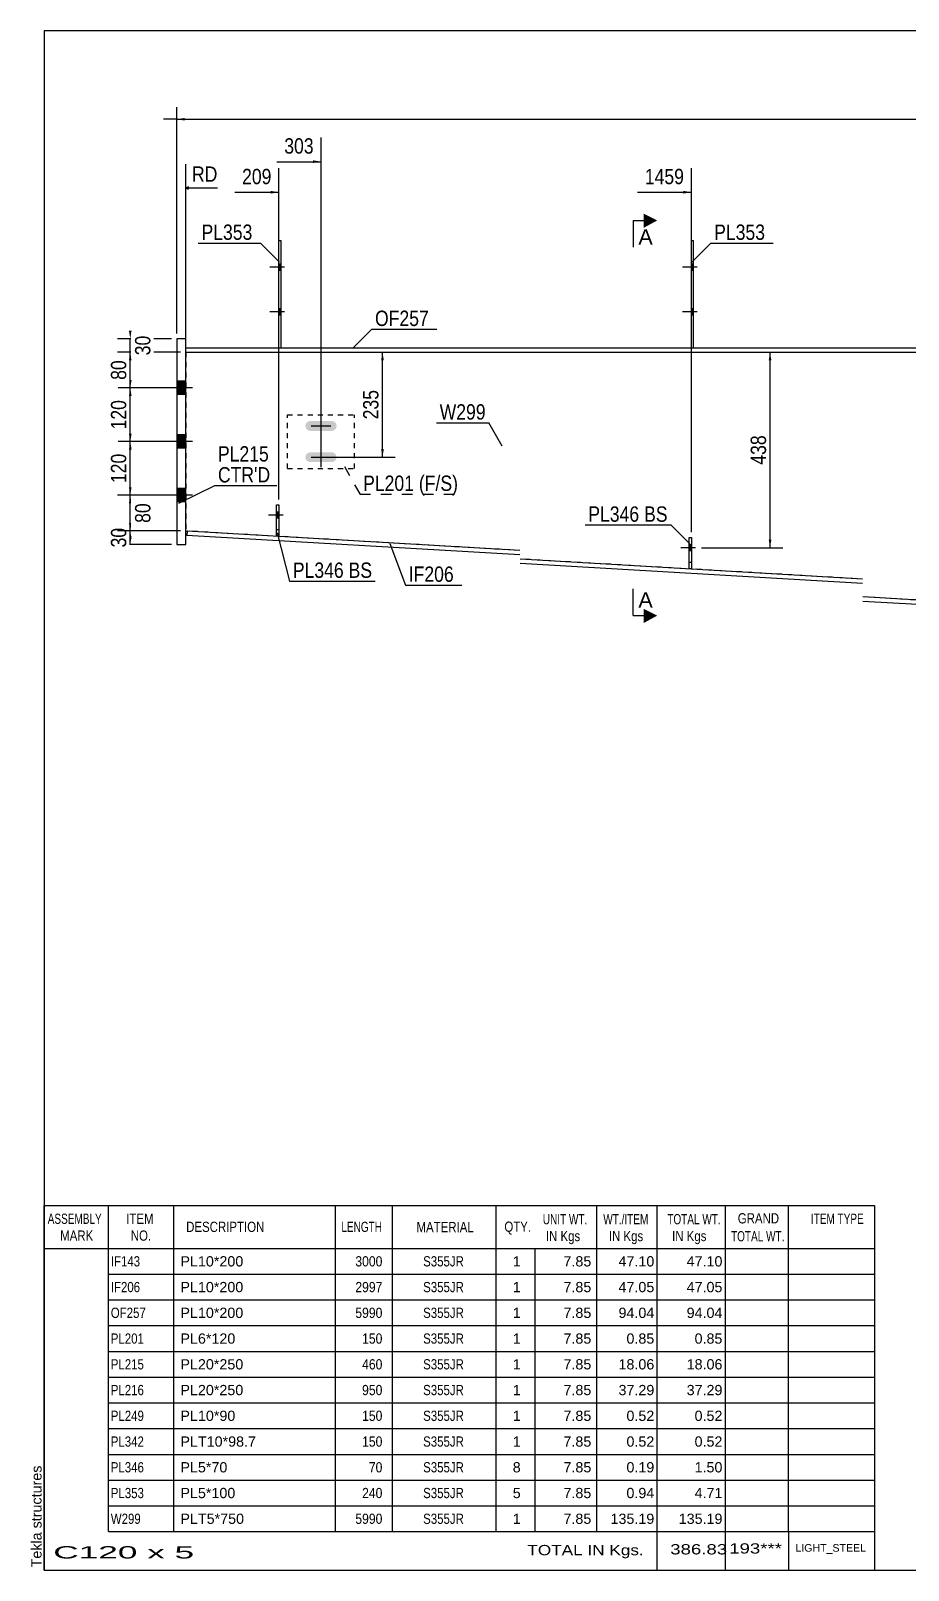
# Model space of a CAD drawing. Header units: millimetres. Extents: x -278 to 134, y -161 to 126.
# Drawn here: x -278.5 to -114.8, y -161.1 to 125.9 of the extents above; entities that cross this region are included whole.
import ezdxf

# ---------------------------------------------------------------- set-up
doc = ezdxf.new("R2010")
doc.units = ezdxf.units.MM
doc.linetypes.add('DXK_LINE_DOT1', pattern=[1.8814, 0.9407, -0.9407])
doc.linetypes.add('DXK_LINE_DOT2', pattern=[3.9198, 1.9599, -1.9599])
doc.styles.add('Arial', font='ARIAL.TTF', dxfattribs={"height": 0.2})
doc.styles.add('Arial Narrow', font='ARIALN.TTF', dxfattribs={"height": 0.2})

# ---------------------------------------------------------------- blocks, each defined once
blk = doc.blocks.new('Unknown-622306180-1210')
at = {"color": 5, "linetype": 'Continuous'}
for p, q in [((134.03, 125.9), (-275.97, 125.9)), ((-275.97, 125.9), (-275.97, -161.1)), ((134.03, -161.1), (134.03, 125.9)), ((-275.97, -161.1), (134.03, -161.1))]:
    blk.add_line(p, q, dxfattribs=at)
at = {"color": 174, "linetype": 'Continuous', "style": 'Arial'}
blk.add_text('Tekla structures', height=1.9102, rotation=90, dxfattribs=at).set_placement((-276.47, -160.6))
blk = doc.blocks.new('Bolt-622306180-1765 - 1361')
at = {"color": 3, "linetype": 'DXK_LINE_DOT2'}
for p, q in [((-154.44, 29.5), (-157.19, 29.5)), ((-155.23, 30.08), (-155.65, 30.08)), ((-155.23, 28.91), (-155.65, 28.91))]:
    blk.add_line(p, q, dxfattribs=at)
blk = doc.blocks.new('Part-622306180-1450 - 1361')
at = {"color": 2, "linetype": 'Continuous'}
for p, q in [((-249.58, 66.81), (-187.25, 66.81)), ((-187.15, 66.81), (-123.32, 66.81)), ((-123.22, 66.81), (-53.32, 66.81)), ((-53.22, 66.81), (10.32, 66.81)), ((10.42, 66.81), (57.46, 66.81)), ((-249.58, 65.98), (-187.25, 65.98)), ((-187.15, 65.98), (-123.32, 65.98)), ((-123.22, 65.98), (-53.32, 65.98)), ((-53.22, 65.98), (10.32, 65.98)), ((10.42, 65.98), (57.46, 65.98))]:
    blk.add_line(p, q, dxfattribs=at)
at = {"color": 7, "linetype": 'DXK_LINE_DOT1'}
for p, q in [((-249.58, 65.98), (-249.58, 66.81)), ((57.46, 65.98), (57.46, 66.81))]:
    blk.add_line(p, q, dxfattribs=at)
blk = doc.blocks.new('Part-622306180-4683 - 1361')
at = {"color": 2, "linetype": 'Continuous'}
for p, q in [((-232.62, 31.67), (-232.62, 37.5)), ((-232.62, 37.5), (-232.2, 37.5)), ((-232.2, 37.5), (-232.2, 31.67)), ((-232.2, 31.67), (-232.62, 31.67))]:
    blk.add_line(p, q, dxfattribs=at)
blk = doc.blocks.new('Bolt-622306180-1775 - 1361')
at = {"linetype": 'Continuous'}
for points in [[(-154.82, 81.23), (-154.82, 82.4), (-155.23, 82.4), (-155.23, 81.23)], [(-154.82, 81.23), (-154.82, 82.4), (-155.23, 82.4), (-155.23, 81.23)], [(-154.82, 72.9), (-154.82, 74.06), (-155.23, 74.06), (-155.23, 72.9)], [(-154.82, 72.9), (-154.82, 74.06), (-155.23, 74.06), (-155.23, 72.9)]]:
    blk.add_hatch(color=3, dxfattribs=at).paths.add_polyline_path(points)
at = {"color": 3, "linetype": 'Continuous'}
for p, q in [((-154.15, 81.81), (-156.9, 81.81)), ((-154.15, 81.81), (-156.9, 81.81)), ((-154.82, 82.4), (-155.23, 82.4)), ((-154.82, 82.4), (-155.23, 82.4)), ((-154.82, 81.23), (-155.23, 81.23)), ((-154.82, 81.23), (-155.23, 81.23)), ((-154.15, 73.48), (-156.9, 73.48)), ((-154.15, 73.48), (-156.9, 73.48)), ((-154.82, 74.06), (-155.23, 74.06)), ((-154.82, 74.06), (-155.23, 74.06)), ((-154.82, 72.9), (-155.23, 72.9)), ((-154.82, 72.9), (-155.23, 72.9))]:
    blk.add_line(p, q, dxfattribs=at)
blk = doc.blocks.new('Part-622306180-1503 - 1361')
at = {"color": 7, "linetype": 'DXK_LINE_DOT1'}
for p, q in [((-230.58, 44.31), (-230.58, 54.31)), ((-230.58, 54.31), (-218.08, 54.31)), ((-218.08, 44.31), (-218.08, 54.31)), ((-230.58, 44.31), (-218.08, 44.31))]:
    blk.add_line(p, q, dxfattribs=at)
blk = doc.blocks.new('Part-622306180-1632 - 1361')
at = {"color": 2, "linetype": 'Continuous'}
for p, q in [((-249.58, 68.48), (-251.25, 68.48)), ((-251.25, 68.48), (-251.25, 30.15)), ((-249.58, 30.15), (-249.58, 68.48)), ((-251.25, 30.15), (-249.58, 30.15))]:
    blk.add_line(p, q, dxfattribs=at)
blk = doc.blocks.new('Part-622306180-1525 - 1361')
at = {"color": 2, "linetype": 'Continuous'}
for p, q in [((-249.33, 32.63), (-249.38, 31.8)), ((-187.25, 28.17), (-249.38, 31.8)), ((-187.25, 29), (-249.33, 32.63)), ((-123.32, 23.68), (-187.15, 27.41)), ((-123.32, 22.84), (-187.15, 26.57)), ((-84.1, 18.06), (-123.22, 20.35)), ((-84.15, 17.23), (-123.22, 19.51)), ((-84.15, 17.23), (-84.1, 18.06))]:
    blk.add_line(p, q, dxfattribs=at)
blk = doc.blocks.new('Part-622306180-1552 - 1361')
at = {"color": 7, "linetype": 'DXK_LINE_DOT1'}
for p, q in [((-249.58, 65.98), (-187.25, 65.98)), ((-249.58, 65.98), (-249.58, 32.65)), ((-187.15, 65.98), (-123.32, 65.98)), ((-123.22, 65.98), (-53.32, 65.98)), ((-53.22, 65.98), (10.32, 65.98)), ((10.42, 65.98), (57.46, 65.98)), ((57.46, 65.98), (57.46, 3.48)), ((-187.25, 29), (-249.33, 32.63)), ((-123.32, 23.68), (-187.15, 27.41)), ((-53.32, 16.26), (-123.22, 20.35)), ((10.32, 9.56), (-53.22, 13.27)), ((57.46, 3.48), (10.42, 6.23))]:
    blk.add_line(p, q, dxfattribs=at)
at = {"color": 2, "linetype": 'Continuous'}
blk.add_line((-249.58, 32.65), (-249.33, 32.63), dxfattribs=at)
blk = doc.blocks.new('Part-622306180-1560 - 1361')
at = {"color": 7, "linetype": 'DXK_LINE_DOT1'}
for p, q in [((-155.65, 25.58), (-155.65, 31.41)), ((-155.65, 31.41), (-155.23, 31.41)), ((-155.23, 31.41), (-155.23, 25.58)), ((-155.65, 26.83), (-155.23, 26.83)), ((-155.23, 25.58), (-155.65, 25.58))]:
    blk.add_line(p, q, dxfattribs=at)
blk = doc.blocks.new('Part-622306180-1774 - 1361')
at = {"color": 2, "linetype": 'Continuous'}
for p, q in [((-155.23, 66.81), (-155.23, 86.81)), ((-155.23, 86.81), (-154.82, 86.81)), ((-154.82, 66.81), (-154.82, 86.81))]:
    blk.add_line(p, q, dxfattribs=at)
at = {"color": 7, "linetype": 'DXK_LINE_DOT1'}
blk.add_line((-155.23, 66.81), (-154.82, 66.81), dxfattribs=at)
blk = doc.blocks.new('Part-622306180-4680 - 1361')
at = {"color": 7, "linetype": 'DXK_LINE_DOT1'}
for p, q in [((-232.62, 31.67), (-232.62, 37.5)), ((-232.62, 37.5), (-232.2, 37.5)), ((-232.2, 37.5), (-232.2, 31.67)), ((-232.62, 32.92), (-232.2, 32.92)), ((-232.2, 31.67), (-232.62, 31.67))]:
    blk.add_line(p, q, dxfattribs=at)
blk = doc.blocks.new('Bolt-622306180-4686 - 1361')
at = {"linetype": 'Continuous'}
for points in [[(-231.78, 81.23), (-231.78, 82.4), (-232.2, 82.4), (-232.2, 81.23)], [(-231.78, 81.23), (-231.78, 82.4), (-232.2, 82.4), (-232.2, 81.23)], [(-231.78, 72.9), (-231.78, 74.06), (-232.2, 74.06), (-232.2, 72.9)], [(-231.78, 72.9), (-231.78, 74.06), (-232.2, 74.06), (-232.2, 72.9)]]:
    blk.add_hatch(color=3, dxfattribs=at).paths.add_polyline_path(points)
at = {"color": 3, "linetype": 'Continuous'}
for p, q in [((-231.12, 81.81), (-233.87, 81.81)), ((-231.12, 81.81), (-233.87, 81.81)), ((-231.78, 82.4), (-232.2, 82.4)), ((-231.78, 82.4), (-232.2, 82.4)), ((-231.78, 81.23), (-232.2, 81.23)), ((-231.78, 81.23), (-232.2, 81.23)), ((-231.12, 73.48), (-233.87, 73.48)), ((-231.12, 73.48), (-233.87, 73.48)), ((-231.78, 74.06), (-232.2, 74.06)), ((-231.78, 74.06), (-232.2, 74.06)), ((-231.78, 72.9), (-232.2, 72.9)), ((-231.78, 72.9), (-232.2, 72.9))]:
    blk.add_line(p, q, dxfattribs=at)
blk = doc.blocks.new('Part-622306180-1602 - 1361')
at = {"color": 2, "linetype": 'Continuous'}
for p, q in [((-155.65, 25.58), (-155.65, 31.41)), ((-155.65, 31.41), (-155.23, 31.41)), ((-155.23, 31.41), (-155.23, 25.58)), ((-155.23, 25.58), (-155.65, 25.58))]:
    blk.add_line(p, q, dxfattribs=at)
blk = doc.blocks.new('Part-622306180-4679 - 1361')
at = {"color": 2, "linetype": 'Continuous'}
for p, q in [((-232.2, 66.81), (-232.2, 86.81)), ((-232.2, 86.81), (-231.78, 86.81)), ((-231.78, 66.81), (-231.78, 86.81))]:
    blk.add_line(p, q, dxfattribs=at)
at = {"color": 7, "linetype": 'DXK_LINE_DOT1'}
blk.add_line((-232.2, 66.81), (-231.78, 66.81), dxfattribs=at)
blk = doc.blocks.new('Bolt-622306180-1603 - 1361')
at = {"linetype": 'Continuous'}
for points in [[(-251.25, 60.56), (-251.25, 58.06), (-249.58, 58.06), (-249.58, 60.56)], [(-251.25, 60.56), (-251.25, 58.06), (-249.58, 58.06), (-249.58, 60.56)], [(-251.25, 50.56), (-251.25, 48.06), (-249.58, 48.06), (-249.58, 50.56)], [(-251.25, 50.56), (-251.25, 48.06), (-249.58, 48.06), (-249.58, 50.56)], [(-251.25, 40.56), (-251.25, 38.06), (-249.58, 38.06), (-249.58, 40.56)], [(-251.25, 40.56), (-251.25, 38.06), (-249.58, 38.06), (-249.58, 40.56)]]:
    blk.add_hatch(color=3, dxfattribs=at).paths.add_polyline_path(points)
at = {"color": 3, "linetype": 'Continuous'}
for p, q in [((-249.58, 60.56), (-251.25, 60.56)), ((-249.58, 60.56), (-251.25, 60.56)), ((-248.33, 59.31), (-251.25, 59.31)), ((-248.33, 59.31), (-251.25, 59.31)), ((-249.58, 58.06), (-251.25, 58.06)), ((-249.58, 58.06), (-251.25, 58.06)), ((-249.58, 50.56), (-251.25, 50.56)), ((-249.58, 50.56), (-251.25, 50.56)), ((-248.33, 49.31), (-251.25, 49.31)), ((-248.33, 49.31), (-251.25, 49.31)), ((-249.58, 48.06), (-251.25, 48.06)), ((-249.58, 48.06), (-251.25, 48.06)), ((-249.58, 40.56), (-251.25, 40.56)), ((-249.58, 40.56), (-251.25, 40.56)), ((-248.33, 39.31), (-251.25, 39.31)), ((-248.33, 39.31), (-251.25, 39.31)), ((-249.58, 38.06), (-251.25, 38.06)), ((-249.58, 38.06), (-251.25, 38.06))]:
    blk.add_line(p, q, dxfattribs=at)
blk = doc.blocks.new('Bolt-622306180-1768 - 1361')
at = {"linetype": 'Continuous'}
blk.add_hatch(color=3, dxfattribs=at).paths.add_polyline_path([(-155.23, 28.91), (-155.23, 30.08), (-155.65, 30.08), (-155.65, 28.91)])
at = {"color": 3, "linetype": 'Continuous'}
for p, q in [((-154.44, 29.5), (-157.19, 29.5)), ((-155.23, 30.08), (-155.65, 30.08)), ((-155.23, 28.91), (-155.65, 28.91))]:
    blk.add_line(p, q, dxfattribs=at)
blk = doc.blocks.new('Bolt-622306180-1769 - 1361')
at = {"linetype": 'Continuous'}
for points in [[(-221.69, 51.58), (-221.49, 51.88), (-221.42, 52.23), (-221.49, 52.58), (-221.69, 52.88), (-221.98, 53.08), (-222.33, 53.15), (-226.33, 53.15), (-226.69, 53.08), (-226.98, 52.88), (-227.18, 52.58), (-227.25, 52.23), (-227.18, 51.88), (-226.98, 51.58), (-226.69, 51.38), (-226.33, 51.31), (-222.33, 51.31), (-221.98, 51.38)], [(-221.69, 45.75), (-221.49, 46.05), (-221.42, 46.4), (-221.49, 46.75), (-221.69, 47.04), (-221.98, 47.24), (-222.33, 47.31), (-226.33, 47.31), (-226.69, 47.24), (-226.98, 47.04), (-227.18, 46.75), (-227.25, 46.4), (-227.18, 46.05), (-226.98, 45.75), (-226.69, 45.55), (-226.33, 45.48), (-222.33, 45.48), (-221.98, 45.55)]]:
    blk.add_hatch(color=3, dxfattribs=at).paths.add_polyline_path(points)
at = {"color": 3, "linetype": 'Continuous'}
for p, q in [((-226.17, 52.23), (-222.5, 52.23)), ((-224.33, 50.4), (-224.33, 54.06)), ((-226.17, 46.4), (-222.5, 46.4)), ((-224.33, 44.56), (-224.33, 48.23))]:
    blk.add_line(p, q, dxfattribs=at)
blk = doc.blocks.new('Bolt-622306180-4687 - 1361')
at = {"color": 3, "linetype": 'DXK_LINE_DOT2'}
for p, q in [((-231.41, 35.58), (-234.16, 35.58)), ((-232.2, 36.17), (-232.62, 36.17)), ((-232.2, 35), (-232.62, 35))]:
    blk.add_line(p, q, dxfattribs=at)
blk = doc.blocks.new('Bolt-622306180-4690 - 1361')
at = {"linetype": 'Continuous'}
blk.add_hatch(color=3, dxfattribs=at).paths.add_polyline_path([(-232.2, 35), (-232.2, 36.17), (-232.62, 36.17), (-232.62, 35)])
at = {"color": 3, "linetype": 'Continuous'}
for p, q in [((-231.41, 35.58), (-234.16, 35.58)), ((-232.2, 36.17), (-232.62, 36.17)), ((-232.2, 35), (-232.62, 35))]:
    blk.add_line(p, q, dxfattribs=at)
blk = doc.blocks.new('StraightDimension-622306180-1951 - 1361')
at = {"linetype": 'Continuous'}
for points in [[(-260.17, 31.15), (-259.92, 32.65), (-259.67, 31.15)], [(-259.67, 31.65), (-259.92, 30.15), (-260.17, 31.65)]]:
    blk.add_hatch(color=7, dxfattribs=at).paths.add_polyline_path(points)
at = {"color": 7, "linetype": 'Continuous'}
for p, q in [((-250.58, 32.65), (-262.17, 32.65)), ((-259.92, 30.15), (-259.92, 32.65)), ((-252.25, 30.15), (-262.17, 30.15))]:
    blk.add_line(p, q, dxfattribs=at)
at = {"color": 0}
blk.add_wipeout([(-260.07, 33.82), (-264.27, 33.82), (-264.27, 28.97), (-260.07, 28.97)], dxfattribs=at)
at = {"color": 3, "style": 'Arial Narrow'}
blk.add_text('30', height=2.863, rotation=90.0002, dxfattribs=at).set_placement((-260.67, 29.57))
blk = doc.blocks.new('StraightDimension-622306180-2023 - 1361')
at = {"linetype": 'Continuous'}
for points in [[(-260.17, 57.81), (-259.92, 59.31), (-259.67, 57.81)], [(-259.67, 50.81), (-259.92, 49.31), (-260.17, 50.81)]]:
    blk.add_hatch(color=7, dxfattribs=at).paths.add_polyline_path(points)
at = {"color": 7, "linetype": 'Continuous'}
for p, q in [((-250.58, 59.31), (-262.17, 59.31)), ((-259.92, 49.31), (-259.92, 59.31)), ((-250.58, 49.31), (-262.17, 49.31))]:
    blk.add_line(p, q, dxfattribs=at)
at = {"color": 0}
blk.add_wipeout([(-260.08, 57.65), (-264.28, 57.65), (-264.28, 50.97), (-260.08, 50.97)], dxfattribs=at)
at = {"color": 3, "style": 'Arial Narrow'}
blk.add_text('120', height=2.863, rotation=90.0002, dxfattribs=at).set_placement((-260.67, 51.57))
blk = doc.blocks.new('StraightDimension-622306180-1962 - 1361')
at = {"linetype": 'Continuous'}
for points in [[(-260.17, 47.81), (-259.92, 49.31), (-259.67, 47.81)], [(-259.67, 40.81), (-259.92, 39.31), (-260.17, 40.81)]]:
    blk.add_hatch(color=7, dxfattribs=at).paths.add_polyline_path(points)
at = {"color": 7, "linetype": 'Continuous'}
for p, q in [((-250.58, 49.31), (-262.17, 49.31)), ((-259.92, 39.31), (-259.92, 49.31)), ((-250.58, 39.31), (-262.17, 39.31))]:
    blk.add_line(p, q, dxfattribs=at)
at = {"color": 0}
blk.add_wipeout([(-260.08, 47.65), (-264.28, 47.65), (-264.28, 40.97), (-260.08, 40.97)], dxfattribs=at)
at = {"color": 3, "style": 'Arial Narrow'}
blk.add_text('120', height=2.863, rotation=90.0002, dxfattribs=at).set_placement((-260.67, 41.57))
blk = doc.blocks.new('StraightDimension-622306180-1979 - 1361')
at = {"linetype": 'Continuous'}
for points in [[(-260.17, 64.48), (-259.92, 65.98), (-259.67, 64.48)], [(-259.67, 60.81), (-259.92, 59.31), (-260.17, 60.81)]]:
    blk.add_hatch(color=7, dxfattribs=at).paths.add_polyline_path(points)
at = {"color": 7, "linetype": 'Continuous'}
for p, q in [((-250.58, 65.98), (-262.17, 65.98)), ((-259.92, 59.31), (-259.92, 65.98)), ((-250.58, 59.31), (-262.17, 59.31))]:
    blk.add_line(p, q, dxfattribs=at)
at = {"color": 0}
blk.add_wipeout([(-260.07, 65.07), (-264.27, 65.07), (-264.27, 60.22), (-260.07, 60.22)], dxfattribs=at)
at = {"color": 3, "style": 'Arial Narrow'}
blk.add_text('80', height=2.863, rotation=90.0002, dxfattribs=at).set_placement((-260.67, 60.82))
blk = doc.blocks.new('StraightDimension-622306180-1996 - 1361')
at = {"linetype": 'Continuous'}
for points in [[(-259.67, 69.98), (-259.92, 68.48), (-260.17, 69.98)], [(-260.17, 64.48), (-259.92, 65.98), (-259.67, 64.48)]]:
    blk.add_hatch(color=7, dxfattribs=at).paths.add_polyline_path(points)
at = {"color": 7, "linetype": 'Continuous'}
for p, q in [((-252.25, 68.48), (-262.32, 68.48)), ((-259.92, 65.98), (-259.92, 68.48)), ((-250.58, 65.98), (-262.32, 65.98))]:
    blk.add_line(p, q, dxfattribs=at)
at = {"color": 0}
blk.add_wipeout([(-255.57, 69.66), (-259.77, 69.66), (-259.77, 64.8), (-255.57, 64.8)], dxfattribs=at)
at = {"color": 3, "style": 'Arial Narrow'}
blk.add_text('30', height=2.863, rotation=90.0002, dxfattribs=at).set_placement((-256.17, 65.4))
blk = doc.blocks.new('StraightDimension-622306180-2006 - 1361')
at = {"linetype": 'Continuous'}
for points in [[(-260.17, 37.81), (-259.92, 39.31), (-259.67, 37.81)], [(-259.67, 34.15), (-259.92, 32.65), (-260.17, 34.15)]]:
    blk.add_hatch(color=7, dxfattribs=at).paths.add_polyline_path(points)
at = {"color": 7, "linetype": 'Continuous'}
for p, q in [((-250.58, 39.31), (-262.32, 39.31)), ((-259.92, 32.65), (-259.92, 39.31)), ((-250.58, 32.65), (-262.32, 32.65))]:
    blk.add_line(p, q, dxfattribs=at)
at = {"color": 0}
blk.add_wipeout([(-255.57, 38.41), (-259.77, 38.41), (-259.77, 33.55), (-255.57, 33.55)], dxfattribs=at)
at = {"color": 3, "style": 'Arial Narrow'}
blk.add_text('80', height=2.863, rotation=90.0002, dxfattribs=at).set_placement((-256.17, 34.15))
blk = doc.blocks.new('StraightDimension-622306180-2041 - 1361')
at = {"linetype": 'Continuous'}
for points in [[(-249.75, 109.16), (-251.25, 109.41), (-249.75, 109.66)], [(57.62, 109.66), (59.12, 109.41), (57.62, 109.16)]]:
    blk.add_hatch(color=7, dxfattribs=at).paths.add_polyline_path(points)
at = {"color": 7, "linetype": 'Continuous'}
for p, q in [((-251.25, 109.41), (-253.75, 109.41)), ((-251.25, 69.48), (-251.25, 111.66)), ((-251.25, 109.41), (59.12, 109.41)), ((59.12, 75.31), (59.12, 111.66)), ((59.12, 109.41), (61.62, 109.41))]:
    blk.add_line(p, q, dxfattribs=at)
at = {"color": 0}
blk.add_wipeout([(-91.81, 109.56), (-91.81, 113.76), (-100.32, 113.76), (-100.32, 109.56)], dxfattribs=at)
at = {"color": 3, "style": 'Arial Narrow'}
blk.add_text('6030', height=2.863, dxfattribs=at).set_placement((-99.72, 110.16))
blk = doc.blocks.new('StraightDimension-622306180-2115 - 1361')
at = {"linetype": 'Continuous'}
for points in [[(-140.81, 64.48), (-140.56, 65.98), (-140.31, 64.48)], [(-140.31, 31), (-140.56, 29.5), (-140.81, 31)]]:
    blk.add_hatch(color=7, dxfattribs=at).paths.add_polyline_path(points)
at = {"color": 7, "linetype": 'Continuous'}
for p, q in [((-153.34, 65.98), (-138.16, 65.98)), ((-140.56, 29.5), (-140.56, 65.98)), ((-153.34, 29.5), (-138.16, 29.5))]:
    blk.add_line(p, q, dxfattribs=at)
at = {"color": 0}
blk.add_wipeout([(-140.71, 51.08), (-144.91, 51.08), (-144.91, 44.4), (-140.71, 44.4)], dxfattribs=at)
at = {"color": 3, "style": 'Arial Narrow'}
blk.add_text('438', height=2.863, rotation=90.0002, dxfattribs=at).set_placement((-141.31, 45))
blk = doc.blocks.new('StraightDimension-622306180-5268 - 1361')
at = {"linetype": 'Continuous'}
blk.add_hatch(color=7, dxfattribs=at).paths.add_polyline_path([(-156.73, 96.05), (-155.23, 95.8), (-156.73, 95.55)])
at = {"color": 7, "linetype": 'Continuous'}
for p, q in [((-155.23, 32.41), (-155.23, 100.3)), ((-165.3, 95.8), (-155.23, 95.8))]:
    blk.add_line(p, q, dxfattribs=at)
at = {"color": 0}
blk.add_wipeout([(-156.01, 96.7), (-156.01, 100.9), (-164.52, 100.9), (-164.52, 96.7)], dxfattribs=at)
at = {"color": 3, "style": 'Arial Narrow'}
blk.add_text('1459', height=2.863, dxfattribs=at).set_placement((-163.92, 97.3))
blk = doc.blocks.new('StraightDimension-622306180-5269 - 1361')
at = {"linetype": 'Continuous'}
blk.add_hatch(color=7, dxfattribs=at).paths.add_polyline_path([(-225.83, 101.75), (-224.33, 101.5), (-225.83, 101.25)])
at = {"color": 7, "linetype": 'Continuous'}
for p, q in [((-224.33, 47.4), (-224.33, 106)), ((-232.57, 101.5), (-224.33, 101.5))]:
    blk.add_line(p, q, dxfattribs=at)
at = {"color": 0}
blk.add_wipeout([(-225.11, 102.4), (-225.11, 106.6), (-231.79, 106.6), (-231.79, 102.4)], dxfattribs=at)
at = {"color": 3, "style": 'Arial Narrow'}
blk.add_text('303', height=2.863, dxfattribs=at).set_placement((-231.19, 103))
blk = doc.blocks.new('StraightDimension-622306180-5270 - 1361')
at = {"linetype": 'Continuous'}
blk.add_hatch(color=7, dxfattribs=at).paths.add_polyline_path([(-233.7, 96.05), (-232.2, 95.8), (-233.7, 95.55)])
at = {"color": 7, "linetype": 'Continuous'}
for p, q in [((-232.2, 38.5), (-232.2, 100.3)), ((-240.43, 95.8), (-232.2, 95.8))]:
    blk.add_line(p, q, dxfattribs=at)
at = {"color": 0, "linetype": 'Continuous'}
blk.add_wipeout([(-243.05, 97.15), (-243.05, 101.35), (-249, 101.35), (-249, 97.15)], dxfattribs=at)
at = {"color": 7, "linetype": 'Continuous'}
for p, q in [((-249.58, 67.81), (-249.58, 101.05)), ((-249.08, 96.8), (-249.58, 96.55)), ((-249.08, 96.3), (-249.58, 96.55)), ((-243.65, 96.55), (-249.58, 96.55))]:
    blk.add_line(p, q, dxfattribs=at)
at = {"color": 3, "linetype": 'Continuous', "style": 'Arial Narrow'}
blk.add_text('RD', height=2.863, dxfattribs=at).set_placement((-248.4, 97.75))
at = {"color": 0}
blk.add_wipeout([(-232.97, 96.7), (-232.97, 100.9), (-239.66, 100.9), (-239.66, 96.7)], dxfattribs=at)
at = {"color": 3, "style": 'Arial Narrow'}
blk.add_text('209', height=2.863, dxfattribs=at).set_placement((-239.06, 97.3))
blk = doc.blocks.new('StraightDimension-622306180-5335 - 1361')
at = {"linetype": 'Continuous'}
for points in [[(-213.12, 64.48), (-212.87, 65.98), (-212.62, 64.48)], [(-212.62, 47.9), (-212.87, 46.4), (-213.12, 47.9)]]:
    blk.add_hatch(color=7, dxfattribs=at).paths.add_polyline_path(points)
at = {"color": 7, "linetype": 'Continuous'}
for p, q in [((-217.42, 65.98), (-210.47, 65.98)), ((-212.87, 46.4), (-212.87, 65.98)), ((-223.33, 46.4), (-210.47, 46.4))]:
    blk.add_line(p, q, dxfattribs=at)
at = {"color": 0}
blk.add_wipeout([(-213.02, 59.53), (-217.22, 59.53), (-217.22, 52.85), (-213.02, 52.85)], dxfattribs=at)
at = {"color": 3, "style": 'Arial Narrow'}
blk.add_text('235', height=2.863, rotation=90.0002, dxfattribs=at).set_placement((-213.62, 53.45))
blk = doc.blocks.new('CBS_BOM-622306180-5379')
at = {"color": 7, "linetype": 'Continuous'}
for p, q in [((-276, -101.13), (-276, -93.13)), ((-276, -93.13), (-121.08, -93.13)), ((-264, -101.13), (-264, -93.13)), ((-251.81, -101.13), (-251.81, -93.13)), ((-221.65, -101.13), (-221.65, -93.13)), ((-210.97, -101.13), (-210.97, -93.13)), ((-191.65, -101.13), (-191.65, -93.13)), ((-172.85, -101.13), (-172.85, -93.13)), ((-161.64, -101.13), (-161.64, -93.13)), ((-148.85, -101.13), (-148.85, -93.13)), ((-137.1, -101.13), (-137.1, -93.13)), ((-121.08, -93.14), (-121.08, -101.12)), ((-276, -101.13), (-121.08, -101.13)), ((-276, -105.93), (-276, -101.13)), ((-264, -105.93), (-264, -101.13)), ((-251.81, -105.93), (-251.81, -101.13)), ((-221.65, -105.93), (-221.65, -101.13)), ((-210.97, -105.93), (-210.97, -101.13)), ((-191.65, -105.93), (-191.65, -101.13)), ((-184.39, -105.93), (-184.39, -101.13)), ((-172.85, -105.93), (-172.85, -101.13)), ((-161.64, -105.93), (-161.64, -101.13)), ((-148.85, -105.93), (-148.85, -101.13)), ((-137.09, -105.93), (-137.09, -101.13)), ((-121.08, -101.13), (-121.08, -105.93)), ((-276, -110.73), (-276, -105.93)), ((-264, -105.93), (-121.08, -105.93)), ((-264, -110.73), (-264, -105.93)), ((-251.81, -110.73), (-251.81, -105.93)), ((-221.65, -110.73), (-221.65, -105.93)), ((-210.97, -110.73), (-210.97, -105.93)), ((-191.65, -110.73), (-191.65, -105.93)), ((-184.39, -110.73), (-184.39, -105.93)), ((-172.85, -110.73), (-172.85, -105.93)), ((-161.64, -110.73), (-161.64, -105.93)), ((-148.85, -110.73), (-148.85, -105.93)), ((-137.09, -110.73), (-137.09, -105.93)), ((-121.08, -105.93), (-121.08, -110.73)), ((-276, -115.53), (-276, -110.73)), ((-264, -110.73), (-121.08, -110.73)), ((-264, -115.53), (-264, -110.73)), ((-251.81, -115.53), (-251.81, -110.73)), ((-221.65, -115.53), (-221.65, -110.73)), ((-210.97, -115.53), (-210.97, -110.73)), ((-191.65, -115.53), (-191.65, -110.73)), ((-184.39, -115.53), (-184.39, -110.73)), ((-172.85, -115.53), (-172.85, -110.73)), ((-161.64, -115.53), (-161.64, -110.73)), ((-148.85, -115.53), (-148.85, -110.73)), ((-137.09, -115.53), (-137.09, -110.73)), ((-121.08, -110.73), (-121.08, -115.53)), ((-276, -120.33), (-276, -115.53)), ((-264, -115.53), (-121.08, -115.53)), ((-264, -120.33), (-264, -115.53)), ((-251.81, -120.33), (-251.81, -115.53)), ((-221.65, -120.33), (-221.65, -115.53)), ((-210.97, -120.33), (-210.97, -115.53)), ((-191.65, -120.33), (-191.65, -115.53)), ((-184.39, -120.33), (-184.39, -115.53)), ((-172.85, -120.33), (-172.85, -115.53)), ((-161.64, -120.33), (-161.64, -115.53)), ((-148.85, -120.33), (-148.85, -115.53)), ((-137.09, -120.33), (-137.09, -115.53)), ((-121.08, -115.53), (-121.08, -120.33)), ((-276, -125.13), (-276, -120.33)), ((-264, -120.33), (-121.08, -120.33)), ((-264, -125.13), (-264, -120.33)), ((-251.81, -125.13), (-251.81, -120.33)), ((-221.65, -125.13), (-221.65, -120.33)), ((-210.97, -125.13), (-210.97, -120.33)), ((-191.65, -125.13), (-191.65, -120.33)), ((-184.39, -125.13), (-184.39, -120.33)), ((-172.85, -125.13), (-172.85, -120.33)), ((-161.64, -125.13), (-161.64, -120.33)), ((-148.85, -125.13), (-148.85, -120.33)), ((-137.09, -125.13), (-137.09, -120.33)), ((-121.08, -120.33), (-121.08, -125.13)), ((-276, -129.93), (-276, -125.13)), ((-264, -125.13), (-121.08, -125.13)), ((-264, -129.93), (-264, -125.13)), ((-251.81, -129.93), (-251.81, -125.13)), ((-221.65, -129.93), (-221.65, -125.13)), ((-210.97, -129.93), (-210.97, -125.13)), ((-191.65, -129.93), (-191.65, -125.13)), ((-184.39, -129.93), (-184.39, -125.13)), ((-172.85, -129.93), (-172.85, -125.13)), ((-161.64, -129.93), (-161.64, -125.13)), ((-148.85, -129.93), (-148.85, -125.13)), ((-137.09, -129.93), (-137.09, -125.13)), ((-121.08, -125.13), (-121.08, -129.93)), ((-276, -134.73), (-276, -129.93)), ((-264, -129.93), (-121.08, -129.93)), ((-264, -134.73), (-264, -129.93)), ((-251.81, -134.73), (-251.81, -129.93)), ((-221.65, -134.73), (-221.65, -129.93)), ((-210.97, -134.73), (-210.97, -129.93)), ((-191.65, -134.73), (-191.65, -129.93)), ((-184.39, -134.73), (-184.39, -129.93)), ((-172.85, -134.73), (-172.85, -129.93)), ((-161.64, -134.73), (-161.64, -129.93)), ((-148.85, -134.73), (-148.85, -129.93)), ((-137.09, -134.73), (-137.09, -129.93)), ((-121.08, -129.93), (-121.08, -134.73)), ((-276, -139.53), (-276, -134.73)), ((-264, -134.73), (-121.08, -134.73)), ((-264, -139.53), (-264, -134.73)), ((-251.81, -139.53), (-251.81, -134.73)), ((-221.65, -139.53), (-221.65, -134.73)), ((-210.97, -139.53), (-210.97, -134.73)), ((-191.65, -139.53), (-191.65, -134.73)), ((-184.39, -139.53), (-184.39, -134.73)), ((-172.85, -139.53), (-172.85, -134.73)), ((-161.64, -139.53), (-161.64, -134.73)), ((-148.85, -139.53), (-148.85, -134.73)), ((-137.09, -139.53), (-137.09, -134.73)), ((-121.08, -134.73), (-121.08, -139.53)), ((-276, -144.33), (-276, -139.53)), ((-264, -139.53), (-121.08, -139.53)), ((-264, -144.33), (-264, -139.53)), ((-251.81, -144.33), (-251.81, -139.53)), ((-221.65, -144.33), (-221.65, -139.53)), ((-210.97, -144.33), (-210.97, -139.53)), ((-191.65, -144.33), (-191.65, -139.53)), ((-184.39, -144.33), (-184.39, -139.53)), ((-172.85, -144.33), (-172.85, -139.53)), ((-161.64, -144.33), (-161.64, -139.53)), ((-148.85, -144.33), (-148.85, -139.53)), ((-137.09, -144.33), (-137.09, -139.53)), ((-121.08, -139.53), (-121.08, -144.33)), ((-276, -149.13), (-276, -144.33)), ((-264, -144.33), (-121.08, -144.33)), ((-264, -149.13), (-264, -144.33)), ((-251.81, -149.13), (-251.81, -144.33)), ((-221.65, -149.13), (-221.65, -144.33)), ((-210.97, -149.13), (-210.97, -144.33)), ((-191.65, -149.13), (-191.65, -144.33)), ((-184.39, -149.13), (-184.39, -144.33)), ((-172.85, -149.13), (-172.85, -144.33)), ((-161.64, -149.13), (-161.64, -144.33)), ((-148.85, -149.13), (-148.85, -144.33)), ((-137.09, -149.13), (-137.09, -144.33)), ((-121.08, -144.33), (-121.08, -149.13)), ((-276, -153.93), (-276, -149.13)), ((-264, -149.13), (-121.08, -149.13)), ((-264, -153.93), (-264, -149.13)), ((-251.81, -153.93), (-251.81, -149.13)), ((-221.65, -153.93), (-221.65, -149.13)), ((-210.97, -153.93), (-210.97, -149.13)), ((-191.65, -153.93), (-191.65, -149.13)), ((-184.39, -153.93), (-184.39, -149.13)), ((-172.85, -153.93), (-172.85, -149.13)), ((-161.64, -153.93), (-161.64, -149.13)), ((-148.85, -153.93), (-148.85, -149.13)), ((-137.09, -153.93), (-137.09, -149.13)), ((-121.08, -149.13), (-121.08, -153.93)), ((-276, -161.13), (-276, -153.95)), ((-264, -153.93), (-121.08, -153.93)), ((-161.64, -161.13), (-161.64, -153.95)), ((-148.85, -161.13), (-148.85, -153.95)), ((-137.05, -161.13), (-137.05, -153.95)), ((-121.08, -153.93), (-121.08, -161.13)), ((-276, -161.13), (-121.08, -161.13))]:
    blk.add_line(p, q, dxfattribs=at)
at = {"color": 3, "linetype": 'Continuous', "style": 'Arial'}
for s, height, width, p in [('ASSEMBLY', 1.91, 0.7, (-275.32, -96.55)), ('ITEM', 1.91, 0.8, (-260.67, -96.55)), ('UNIT WT.', 1.91, 0.7, (-182.96, -96.63)), ('WT./ITEM', 1.91, 0.7, (-171.67, -96.63)), ('TOTAL WT.', 1.91, 0.7, (-159.73, -96.63)), ('GRAND', 1.91, 0.8, (-146.58, -96.47)), ('ITEM TYPE', 1.91, 0.7, (-132.94, -96.55)), ('DESCRIPTION', 1.9102, 0.8, (-249.49, -98.06)), ('LENGTH', 1.91, 0.7, (-220.54, -98.06)), ('MATERIAL', 1.91, 0.8, (-206.52, -98.11)), ('QTY.', 1.91, 0.8, (-190.13, -98.03)), ('MARK', 1.91, 0.8, (-273, -99.69)), ('NO.', 1.91, 0.8, (-259.82, -99.69)), ('IN Kgs', 1.91, 0.8, (-182.38, -99.77)), ('IN Kgs', 1.91, 0.8, (-170.63, -99.77)), ('IN Kgs', 1.91, 0.8, (-158.84, -99.77)), ('TOTAL WT.', 1.91, 0.7, (-147.84, -99.81))]:
    blk.add_text(s, height=height, dxfattribs=dict(at, width=width)).set_placement(p)
at = {"color": 7, "linetype": 'Continuous', "style": 'Arial'}
for s, width, p in [('IF143', 0.8, (-263.55, -104.49)), ('3000', 0.85, (-217.93, -104.49)), ('S355JR', 0.8, (-205.28, -104.49)), ('IF206', 0.8, (-263.55, -109.29)), ('2997', 0.85, (-217.93, -109.29)), ('S355JR', 0.8, (-205.28, -109.29)), ('OF257', 0.8, (-263.55, -114.09)), ('5990', 0.85, (-217.93, -114.09)), ('S355JR', 0.8, (-205.28, -114.09)), ('PL201', 0.8, (-263.55, -118.89)), ('150', 0.85, (-216.67, -118.89)), ('S355JR', 0.8, (-205.28, -118.89)), ('PL215', 0.8, (-263.55, -123.69)), ('460', 0.85, (-216.67, -123.69)), ('S355JR', 0.8, (-205.28, -123.69)), ('PL216', 0.8, (-263.55, -128.49)), ('950', 0.85, (-216.67, -128.49)), ('S355JR', 0.8, (-205.28, -128.49)), ('PL249', 0.8, (-263.55, -133.29)), ('150', 0.85, (-216.67, -133.29)), ('S355JR', 0.8, (-205.28, -133.29)), ('PL342', 0.8, (-263.55, -138.09)), ('150', 0.85, (-216.67, -138.09)), ('S355JR', 0.8, (-205.28, -138.09)), ('PL346', 0.8, (-263.55, -142.89)), ('70', 0.85, (-215.41, -142.89)), ('S355JR', 0.8, (-205.28, -142.89)), ('PL353', 0.8, (-263.55, -147.69)), ('240', 0.85, (-216.67, -147.69)), ('S355JR', 0.8, (-205.28, -147.69)), ('W299', 0.8, (-263.55, -152.49)), ('5990', 0.85, (-217.93, -152.49)), ('S355JR', 0.8, (-205.28, -152.49))]:
    blk.add_text(s, height=1.91, dxfattribs=dict(at, width=width)).set_placement(p)
for s, p in [('PL10*200', (-250.56, -104.49)), ('1', (-188.56, -104.49)), ('7.85', (-179.1, -104.49)), ('47.10', (-168.83, -104.49)), ('47.10', (-156.12, -104.49)), ('PL10*200', (-250.56, -109.29)), ('1', (-188.56, -109.29)), ('7.85', (-179.1, -109.29)), ('47.05', (-168.83, -109.29)), ('47.05', (-156.12, -109.29)), ('PL10*200', (-250.56, -114.09)), ('1', (-188.56, -114.09)), ('7.85', (-179.1, -114.09)), ('94.04', (-168.83, -114.09)), ('94.04', (-156.12, -114.09)), ('PL6*120', (-250.56, -118.89)), ('1', (-188.56, -118.89)), ('7.85', (-179.1, -118.89)), ('0.85', (-167.35, -118.89)), ('0.85', (-154.64, -118.89)), ('PL20*250', (-250.56, -123.69)), ('1', (-188.56, -123.69)), ('7.85', (-179.1, -123.69)), ('18.06', (-168.83, -123.69)), ('18.06', (-156.12, -123.69)), ('PL20*250', (-250.56, -128.49)), ('1', (-188.56, -128.49)), ('7.85', (-179.1, -128.49)), ('37.29', (-168.83, -128.49)), ('37.29', (-156.12, -128.49)), ('PL10*90', (-250.56, -133.29)), ('1', (-188.56, -133.29)), ('7.85', (-179.1, -133.29)), ('0.52', (-167.35, -133.29)), ('0.52', (-154.64, -133.29)), ('PLT10*98.7', (-250.56, -138.09)), ('1', (-188.56, -138.09)), ('7.85', (-179.1, -138.09)), ('0.52', (-167.35, -138.09)), ('0.52', (-154.64, -138.09)), ('PL5*70', (-250.56, -142.89)), ('8', (-188.56, -142.89)), ('7.85', (-179.1, -142.89)), ('0.19', (-167.35, -142.89)), ('1.50', (-154.64, -142.89)), ('PL5*100', (-250.56, -147.69)), ('5', (-188.56, -147.69)), ('7.85', (-179.1, -147.69)), ('0.94', (-167.35, -147.69)), ('4.71', (-154.64, -147.69)), ('PLT5*750', (-250.56, -152.49)), ('1', (-188.56, -152.49)), ('7.85', (-179.1, -152.49)), ('135.19', (-170.32, -152.49)), ('135.19', (-157.6, -152.49))]:
    blk.add_text(s, height=1.91, dxfattribs=at).set_placement(p)
at = {"color": 6, "linetype": 'Continuous', "style": 'Arial'}
for s, height, width, p in [('C120 x 5', 2.292, 2.05, (-274.28, -158.94)), ('TOTAL IN Kgs.', 1.9102, 1.2, (-185.84, -158.33)), ('386.83', 1.91, 1.3, (-159.18, -158.18)), ('193***', 1.91, 1.3, (-148.18, -158.02))]:
    blk.add_text(s, height=height, dxfattribs=dict(at, width=width)).set_placement(p)
blk.add_text('LIGHT_STEEL', height=1.4135, dxfattribs=at).set_placement((-135.83, -157.67))
blk = doc.blocks.new('Mark-622306180-1446 - 1361')
at = {"color": 0}
blk.add_wipeout([(-204.21, 70.86), (-204.21, 73.86), (-214.26, 73.86), (-214.26, 70.86)], dxfattribs=at)
blk.add_wipeout([(-204.21, 70.86), (-204.21, 73.86), (-214.26, 73.86), (-214.26, 70.86)], dxfattribs=at)
at = {"color": 7, "linetype": 'Continuous'}
for p, q in [((-218.4, 66.73), (-214.86, 70.26)), ((-214.86, 70.26), (-202.71, 70.26))]:
    blk.add_line(p, q, dxfattribs=at)
at = {"color": 3, "style": 'Arial Narrow'}
blk.add_text('OF257', height=2.863, dxfattribs=at).set_placement((-214.26, 70.86))
blk = doc.blocks.new('Mark-622306180-1499 - 1361')
at = {"color": 0}
blk.add_wipeout([(-206.98, 40.11), (-206.98, 43.11), (-216.48, 43.11), (-216.48, 40.11)], dxfattribs=at)
blk.add_wipeout([(-206.98, 40.11), (-206.98, 43.11), (-216.48, 43.11), (-216.48, 40.11)], dxfattribs=at)
at = {"color": 7, "linetype": 'DXK_LINE_DOT2'}
blk.add_line((-219.98, 44.67), (-217.08, 39.51), dxfattribs=at)
at = {"color": 0}
blk.add_wipeout([(-198.78, 40.11), (-198.78, 43.11), (-206.08, 43.11), (-206.08, 40.11)], dxfattribs=at)
blk.add_wipeout([(-198.78, 40.11), (-198.78, 43.11), (-206.08, 43.11), (-206.08, 40.11)], dxfattribs=at)
at = {"color": 7, "linetype": 'DXK_LINE_DOT2'}
blk.add_line((-217.08, 39.51), (-198.18, 39.51), dxfattribs=at)
at = {"color": 3, "style": 'Arial Narrow'}
for s, p in [('(F/', (-206.08, 40.11)), ('S)', (-202.06, 40.11)), ('PL201', (-216.48, 40.11))]:
    blk.add_text(s, height=2.863, dxfattribs=at).set_placement(p)
blk = doc.blocks.new('MarkSet-622306180-2357 - 1361')
at = {"color": 0}
blk.add_wipeout([(-164.96, 34.36), (-164.96, 37.36), (-174.47, 37.36), (-174.47, 34.36)], dxfattribs=at)
blk.add_wipeout([(-164.96, 34.36), (-164.96, 37.36), (-174.47, 37.36), (-174.47, 34.36)], dxfattribs=at)
blk.add_wipeout([(-159.68, 34.36), (-159.68, 37.36), (-164.06, 37.36), (-164.06, 34.36)], dxfattribs=at)
blk.add_wipeout([(-159.68, 34.36), (-159.68, 37.36), (-164.06, 37.36), (-164.06, 34.36)], dxfattribs=at)
at = {"color": 7, "linetype": 'Continuous'}
for p in [(-175.07, 33.76), (-155.54, 30.22)]:
    blk.add_line(p, (-159.08, 33.76), dxfattribs=at)
at = {"color": 3, "style": 'Arial Narrow'}
for s, p in [('PL346', (-174.47, 34.36)), ('BS', (-164.06, 34.36))]:
    blk.add_text(s, height=2.863, dxfattribs=at).set_placement(p)
blk = doc.blocks.new('Mark-622306180-1521 - 1361')
at = {"color": 0}
blk.add_wipeout([(-199.57, 23.16), (-199.57, 26.16), (-207.97, 26.16), (-207.97, 23.16)], dxfattribs=at)
blk.add_wipeout([(-199.57, 23.16), (-199.57, 26.16), (-207.97, 26.16), (-207.97, 23.16)], dxfattribs=at)
at = {"color": 7, "linetype": 'Continuous'}
for p, q in [((-211.52, 30.28), (-208.57, 22.56)), ((-208.57, 22.56), (-198.07, 22.56))]:
    blk.add_line(p, q, dxfattribs=at)
at = {"color": 3, "style": 'Arial Narrow'}
blk.add_text('IF206', height=2.863, dxfattribs=at).set_placement((-207.97, 23.16))
blk = doc.blocks.new('Mark-622306180-1548 - 1361')
at = {"color": 0}
blk.add_wipeout([(-193.61, 53.41), (-193.61, 56.41), (-202.2, 56.41), (-202.2, 53.41)], dxfattribs=at)
blk.add_wipeout([(-193.61, 53.41), (-193.61, 56.41), (-202.2, 56.41), (-202.2, 53.41)], dxfattribs=at)
at = {"color": 7, "linetype": 'Continuous'}
for p in [(-202.8, 52.81), (-190.51, 48.48)]:
    blk.add_line(p, (-193.01, 52.81), dxfattribs=at)
at = {"color": 3, "style": 'Arial Narrow'}
blk.add_text('W299', height=2.863, dxfattribs=at).set_placement((-202.2, 53.41))
blk = doc.blocks.new('MarkSet-622306180-4734 - 1361')
at = {"color": 0}
blk.add_wipeout([(-220.09, 23.9), (-220.09, 26.9), (-229.59, 26.9), (-229.59, 23.9)], dxfattribs=at)
blk.add_wipeout([(-220.09, 23.9), (-220.09, 26.9), (-229.59, 26.9), (-229.59, 23.9)], dxfattribs=at)
at = {"color": 7, "linetype": 'Continuous'}
blk.add_line((-232.54, 32.31), (-230.19, 23.3), dxfattribs=at)
at = {"color": 0}
blk.add_wipeout([(-214.81, 23.9), (-214.81, 26.9), (-219.19, 26.9), (-219.19, 23.9)], dxfattribs=at)
blk.add_wipeout([(-214.81, 23.9), (-214.81, 26.9), (-219.19, 26.9), (-219.19, 23.9)], dxfattribs=at)
at = {"color": 7, "linetype": 'Continuous'}
blk.add_line((-230.19, 23.3), (-214.21, 23.3), dxfattribs=at)
at = {"color": 3, "style": 'Arial Narrow'}
for s, p in [('PL346', (-229.59, 23.9)), ('BS', (-219.19, 23.9))]:
    blk.add_text(s, height=2.863, dxfattribs=at).set_placement(p)
blk = doc.blocks.new('Mark-622306180-1770 - 1361')
at = {"color": 0}
blk.add_wipeout([(-141.49, 86.92), (-141.49, 89.92), (-150.99, 89.92), (-150.99, 86.92)], dxfattribs=at)
blk.add_wipeout([(-141.49, 86.92), (-141.49, 89.92), (-150.99, 89.92), (-150.99, 86.92)], dxfattribs=at)
at = {"color": 7, "linetype": 'Continuous'}
for p, q in [((-155.13, 82.79), (-151.59, 86.32)), ((-151.59, 86.32), (-139.99, 86.32))]:
    blk.add_line(p, q, dxfattribs=at)
at = {"color": 3, "style": 'Arial Narrow'}
blk.add_text('PL353', height=2.863, dxfattribs=at).set_placement((-150.99, 86.92))
blk = doc.blocks.new('Mark-622306180-1628 - 1361')
at = {"color": 0}
blk.add_wipeout([(-234.06, 45.59), (-234.06, 48.59), (-243.56, 48.59), (-243.56, 45.59)], dxfattribs=at)
blk.add_wipeout([(-234.06, 45.59), (-234.06, 48.59), (-243.56, 48.59), (-243.56, 45.59)], dxfattribs=at)
blk.add_wipeout([(-233.81, 41.69), (-233.81, 44.69), (-243.56, 44.69), (-243.56, 41.69)], dxfattribs=at)
blk.add_wipeout([(-233.81, 41.69), (-233.81, 44.69), (-243.56, 44.69), (-243.56, 41.69)], dxfattribs=at)
at = {"color": 7, "linetype": 'Continuous'}
for p, q in [((-250.89, 37.84), (-244.16, 41.09)), ((-244.16, 41.09), (-232.56, 41.09))]:
    blk.add_line(p, q, dxfattribs=at)
at = {"color": 3, "style": 'Arial Narrow'}
blk.add_text('PL215', height=2.863, dxfattribs=at).set_placement((-243.56, 45.59))
at = {"color": 1, "style": 'Arial Narrow'}
blk.add_text("CTR'D", height=2.863, dxfattribs=at).set_placement((-243.56, 41.69))
blk = doc.blocks.new('SectionMark-622306180-2317 - 1361')
at = {"color": 7, "linetype": 'Continuous'}
for p, q in [((-166.12, 90.54), (-164.12, 90.54)), ((-166.12, 16.86), (-164.12, 16.86))]:
    blk.add_line(p, q, dxfattribs=at)
at = {"color": 0, "linetype": 'Continuous'}
for points in [[(-162.46, 86.04), (-162.46, 89.04), (-165.12, 89.04), (-165.12, 86.04)], [(-162.46, 18.36), (-162.46, 21.36), (-165.12, 21.36), (-165.12, 18.36)]]:
    blk.add_wipeout(points, dxfattribs=at)
at = {"linetype": 'Continuous'}
for points in [[(-164.12, 91.79), (-161.62, 90.54), (-164.12, 89.17)], [(-164.12, 18.11), (-161.62, 16.86), (-164.12, 15.49)]]:
    blk.add_hatch(color=7, dxfattribs=at).paths.add_polyline_path(points)
at = {"color": 7, "linetype": 'Continuous'}
for p, q in [((-166.12, 90.54), (-166.12, 85.54)), ((-166.12, 16.86), (-166.12, 21.86))]:
    blk.add_line(p, q, dxfattribs=at)
at = {"color": 136, "linetype": 'Continuous', "style": 'Arial'}
for p in [(-165.12, 86.04), (-165.12, 18.36)]:
    blk.add_text('A', height=2.87, dxfattribs=at).set_placement(p)
blk = doc.blocks.new('Mark-622306180-4739 - 1361')
at = {"color": 7, "linetype": 'Continuous'}
blk.add_line((-232.09, 82.79), (-235.63, 86.32), dxfattribs=at)
at = {"color": 0}
blk.add_wipeout([(-237.13, 86.92), (-237.13, 89.92), (-246.63, 89.92), (-246.63, 86.92)], dxfattribs=at)
blk.add_wipeout([(-237.13, 86.92), (-237.13, 89.92), (-246.63, 89.92), (-246.63, 86.92)], dxfattribs=at)
at = {"color": 7, "linetype": 'Continuous'}
blk.add_line((-247.23, 86.32), (-235.63, 86.32), dxfattribs=at)
at = {"color": 3, "style": 'Arial Narrow'}
blk.add_text('PL353', height=2.863, dxfattribs=at).set_placement((-246.63, 86.92))

msp = doc.modelspace()

# ---------------------------------------------------------------- block references
for name in ['Unknown-622306180-1210', 'Part-622306180-4679 - 1361', 'Part-622306180-1774 - 1361', 'Bolt-622306180-4686 - 1361', 'Bolt-622306180-1775 - 1361', 'Part-622306180-1632 - 1361', 'Part-622306180-1450 - 1361', 'Part-622306180-1552 - 1361', 'Bolt-622306180-1603 - 1361', 'Part-622306180-1503 - 1361', 'Bolt-622306180-1769 - 1361', 'Part-622306180-4683 - 1361', 'Part-622306180-4680 - 1361', 'Bolt-622306180-4687 - 1361', 'Bolt-622306180-4690 - 1361', 'Part-622306180-1525 - 1361', 'Bolt-622306180-1765 - 1361', 'Bolt-622306180-1768 - 1361', 'Part-622306180-1560 - 1361', 'Part-622306180-1602 - 1361', 'CBS_BOM-622306180-5379']:
    msp.add_blockref(name, (0, 0))

# ---------------------------------------------------------------- next in the draw order: block references
for name in ['StraightDimension-622306180-2115 - 1361', 'StraightDimension-622306180-2023 - 1361', 'Mark-622306180-1548 - 1361', 'Mark-622306180-1499 - 1361', 'StraightDimension-622306180-1951 - 1361', 'MarkSet-622306180-4734 - 1361', 'Mark-622306180-1521 - 1361']:
    msp.add_blockref(name, (0, 0))

# ---------------------------------------------------------------- next in the draw order: block references
for name in ['StraightDimension-622306180-1979 - 1361', 'StraightDimension-622306180-1962 - 1361']:
    msp.add_blockref(name, (0, 0))

# ---------------------------------------------------------------- next in the draw order: block references
for name in ['StraightDimension-622306180-1996 - 1361', 'StraightDimension-622306180-2006 - 1361']:
    msp.add_blockref(name, (0, 0))

# ---------------------------------------------------------------- next in the draw order: block references
msp.add_blockref('StraightDimension-622306180-2041 - 1361', (0, 0))

# ---------------------------------------------------------------- next in the draw order: block references
for name in ['StraightDimension-622306180-5269 - 1361', 'StraightDimension-622306180-5268 - 1361']:
    msp.add_blockref(name, (0, 0))

# ---------------------------------------------------------------- next in the draw order: block references
for name in ['StraightDimension-622306180-5270 - 1361', 'Mark-622306180-1770 - 1361', 'StraightDimension-622306180-5335 - 1361', 'MarkSet-622306180-2357 - 1361']:
    msp.add_blockref(name, (0, 0))

# ---------------------------------------------------------------- next in the draw order: block references
for name in ['Mark-622306180-4739 - 1361', 'SectionMark-622306180-2317 - 1361', 'Mark-622306180-1446 - 1361', 'Mark-622306180-1628 - 1361']:
    msp.add_blockref(name, (0, 0))

doc.saveas('drawing.dxf')
